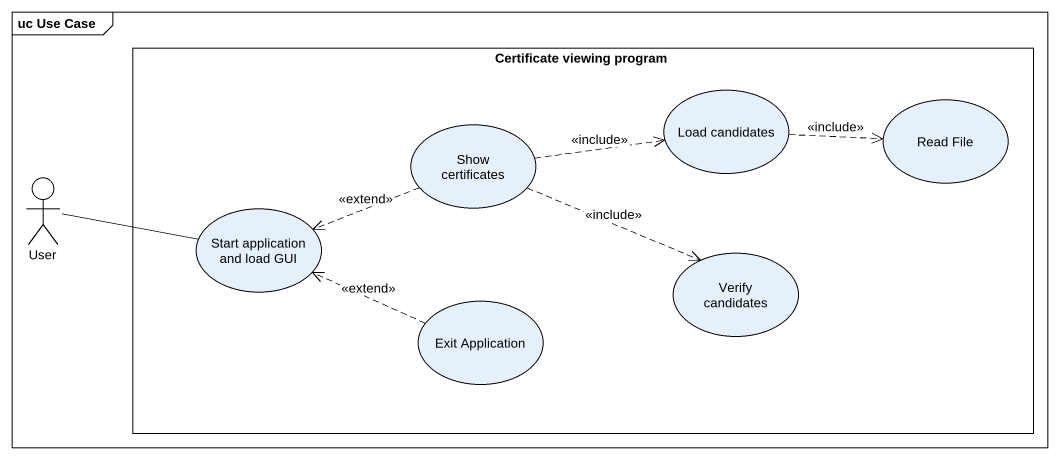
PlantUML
@startuml
mainframe uc Use Case
rectangle "Certificate viewing program" as Certificate_viewing_program {
  usecase "Show certificates" as Show_certificates
  usecase "Load candidates" as Load_candidates
  usecase "Read File" as Read_File
  usecase "Start application and load GUI" as Start_application_and_load
  usecase "Exit Application" as Exit_Application
  usecase "Verify candidates" as Verify_candidates
}
actor User
Show_certificates .right.> Load_candidates : <<include>>
Show_certificates .left.> Start_application_and_load : <<extend>>
Show_certificates .right.> Verify_candidates : <<include>>
Load_candidates .right.> Read_File : <<include>>
User -right- Start_application_and_load
Exit_Application .left.> Start_application_and_load : <<extend>>
@enduml
